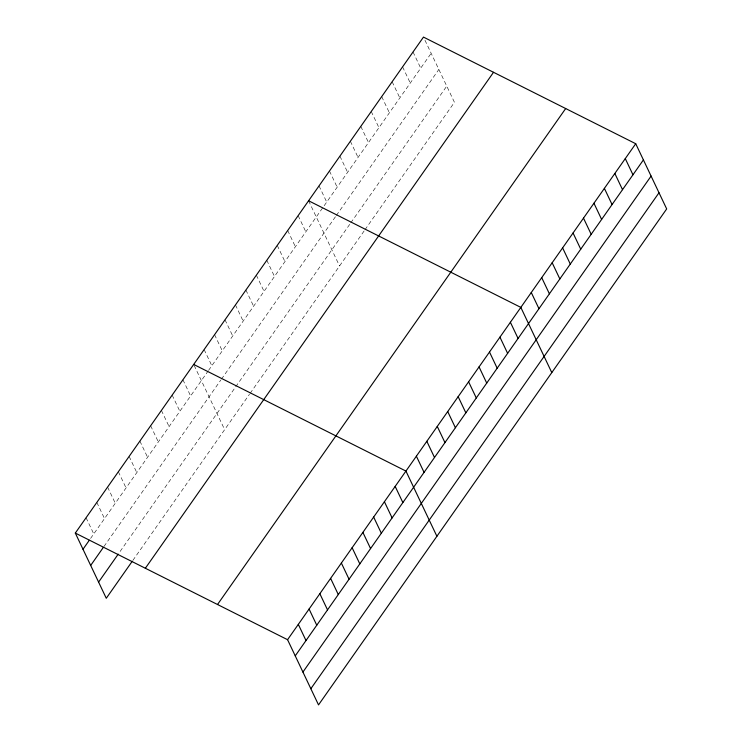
<?xml version="1.0" encoding="UTF-8"?>
<svg xmlns="http://www.w3.org/2000/svg" width="742" height="742" viewBox="0 0 742 742"><rect width="100%" height="100%" fill="white"/><g stroke="black" fill="none" stroke-linecap="round" stroke-linejoin="round"><path stroke-width="0.56" stroke-dasharray="3.71 2.78" d="M90.589 538.432L207.899 371.325M208.558 370.397L431.167 53.285M103.973 546.492L220.81 380.062M221.459 379.134L335.699 216.395M336.358 215.458L438.847 69.46M120.121 551.436L350.141 223.759M350.799 222.832L446.758 86.128M132.864 560.405L249.46 394.308M250.11 393.381L364.35 230.641M365.008 229.705L454.438 102.303L423.478 37.1M413.034 51.977L420.723 68.162M402.591 66.854L410.27 83.039M392.147 81.741L399.827 97.925M381.703 96.618L389.383 112.803M371.25 111.495L378.939 127.68M360.807 126.372L368.496 142.557M350.363 141.249L358.052 157.434M339.919 156.135L347.608 172.32M329.476 171.012L337.156 187.197M319.032 185.89L326.712 202.074M308.589 200.767L339.548 265.979M298.136 215.644L305.825 231.829M287.692 230.53L295.381 246.715M277.248 245.407L284.937 261.592M266.805 260.284L274.484 276.469M256.361 275.161L264.041 291.346M245.917 290.048L253.597 306.223M235.464 304.925L243.153 321.11M225.021 319.802L232.71 335.987M214.577 334.679L222.266 350.864M204.133 349.556L211.822 365.741M194.172 365.454L224.65 429.646M182.931 379.765L190.611 395.95M172.163 395.096L179.852 411.281M161.404 410.428L169.093 426.613M150.645 425.76L158.324 441.944M139.886 441.091L147.565 457.276M129.117 456.413L136.806 472.598M118.358 471.745L126.047 487.93M107.599 487.077L115.279 503.262M96.831 502.408L104.52 518.593M86.072 517.74L93.761 533.925"/><path stroke-width="1.11" d="M75.313 533.071L423.478 37.1L635.727 143.725L666.687 208.929L318.522 704.9L287.562 639.697L75.313 533.071L106.273 598.275L132.224 561.304M82.993 549.256L89.328 540.232M90.682 565.432L103.342 547.392M98.593 582.099L118.219 554.144M145.349 568.251L493.523 72.289M217.517 604.507L565.682 108.536M287.562 639.697L635.727 143.725M295.242 655.872L643.407 159.91M302.922 672.057L651.096 176.086M310.842 688.724L659.007 192.753M308.589 200.767L520.828 307.392L551.788 372.605M193.69 364.443L405.939 471.068L436.899 536.271M625.283 158.602L632.963 174.787M614.84 173.48L622.519 189.664M604.387 188.366L612.076 204.551M593.943 203.243L601.632 219.428M583.5 218.12L591.188 234.305M573.056 232.997L580.736 249.182M562.612 247.874L570.292 264.059M552.169 262.761L559.848 278.946M541.716 277.638L549.405 293.823M531.272 292.515L538.961 308.7M510.385 322.269L518.074 338.454M499.941 337.156L507.621 353.34M489.497 352.033L497.177 368.217M479.054 366.91L486.733 383.095M468.601 381.787L476.29 397.972M458.157 396.664L465.846 412.849M447.714 411.55L455.402 427.735M437.27 426.427L444.959 442.612M426.826 441.305L434.506 457.489M416.383 456.182L424.062 472.366M395.171 486.39L402.86 502.575M384.412 501.722L392.101 517.907M373.653 517.053L381.332 533.238M362.884 532.385L370.573 548.57M352.125 547.717L359.814 563.901M341.366 563.039L349.046 579.224M330.607 578.37L338.287 594.555M319.839 593.702L327.528 609.887M309.08 609.034L316.769 625.218M298.321 624.365L306.001 640.55"/></g></svg>
